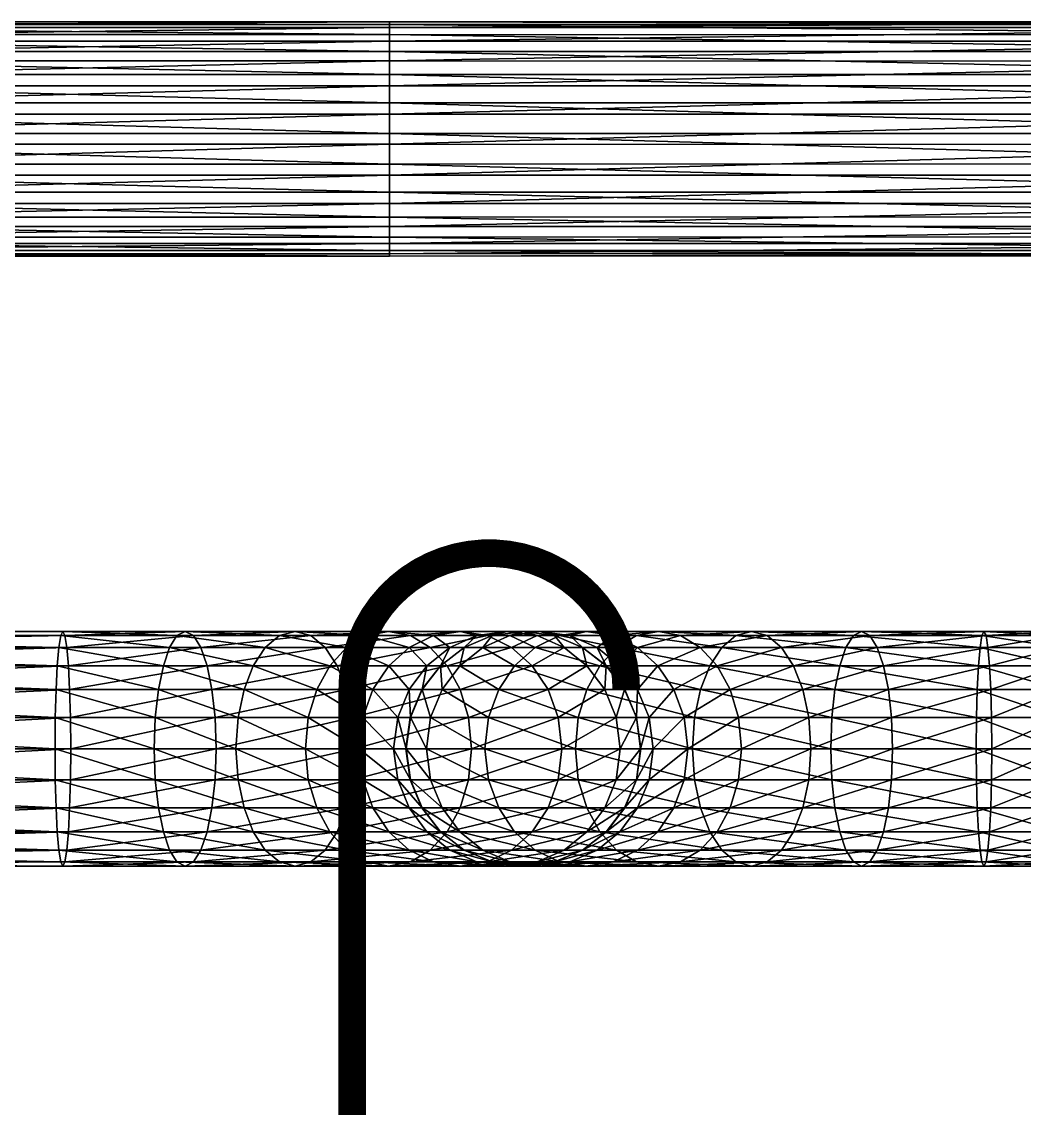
# Model space of a CAD drawing. Extents: x -41.6 to 42.5, y -37.8 to 42.9.
# Drawn here: x 19.23 to 30.12, y 31.1 to 42.91 of the extents above; entities that cross this region are included whole.
import ezdxf

# ---------------------------------------------------------------- set-up
doc = ezdxf.new("R2010")
doc.units = 0
doc.layers.add('VASSCRM', color=2, linetype='CONTINUOUS')
doc.layers.add('VASSREV', color=1, linetype='CONTINUOUS')

msp = doc.modelspace()

# ---------------------------------------------------------------- linework, layer by layer
at = {"layer": 'VASSREV', "color": 0, "extrusion": (0, 0, -1), "const_width": 0.3}
msp.add_lwpolyline([(-25.796, 35.646, -1.00363), (-22.82, 35.635), (-22.82, -35.1, -0.996383), (-25.796, -35.11, 0.737191)], format="xyb", dxfattribs=at)

# ---------------------------------------------------------------- meshes
at = {"layer": 'VASSCRM', "color": 0}
mesh = msp.add_polyface(dxfattribs=at)
corners = [(11.725, 41.238), (11.725, 40.93), (23.225, 41.238), (11.725, 40.68), (23.225, 40.93), (11.725, 40.496), (23.225, 40.68), (11.725, 40.386), (23.225, 40.496), (11.725, 40.358), (23.225, 40.386), (11.725, 40.42), (23.225, 40.358), (11.725, 40.567), (23.225, 40.42), (11.725, 40.784), (23.225, 40.567), (0.225, 40.93), (0.225, 41.238), (0.225, 40.68), (0.225, 40.496), (0.225, 40.386), (0.225, 40.358), (0.225, 40.42), (0.225, 40.567), (0.225, 40.784), (0.225, 41.053), (11.725, 41.053), (0.225, 41.36), (11.725, 41.36), (0.225, 41.69), (11.725, 41.69), (0.225, 42.026), (11.725, 42.026), (0.225, 42.334), (11.725, 42.334), (0.225, 42.584), (11.725, 42.584), (0.225, 42.767), (11.725, 42.767), (0.225, 42.877), (11.725, 42.877), (0.225, 42.906), (11.725, 42.906), (0.225, 42.844), (11.725, 42.844), (0.225, 42.696), (11.725, 42.696), (0.225, 42.48), (11.725, 42.48), (0.225, 42.21), (11.725, 42.21), (0.225, 41.903), (11.725, 41.903), (0.225, 41.574), (11.725, 41.574)]
mesh.append_faces([[corners[k] for k in face] for face in [(0, 1, 2), (1, 3, 4), (3, 5, 6), (5, 7, 8), (7, 9, 10), (9, 11, 12), (11, 13, 14), (13, 15, 16), (17, 1, 0), (18, 17, 0), (19, 3, 1), (17, 19, 1), (20, 5, 3), (19, 20, 3), (21, 7, 5), (20, 21, 5), (22, 9, 7), (21, 22, 7), (23, 11, 9), (22, 23, 9), (24, 13, 11), (23, 24, 11), (25, 15, 13), (24, 25, 13), (26, 27, 15), (25, 26, 15), (28, 29, 27), (26, 28, 27), (30, 31, 29), (28, 30, 29), (32, 33, 31), (30, 32, 31), (34, 35, 33), (32, 34, 33), (36, 37, 35), (34, 36, 35), (38, 39, 37), (36, 38, 37), (40, 41, 39), (38, 40, 39), (42, 43, 41), (40, 42, 41), (44, 45, 43), (42, 44, 43), (46, 47, 45), (44, 46, 45), (48, 49, 47), (46, 48, 47), (50, 51, 49), (48, 50, 49), (52, 53, 51), (50, 52, 51), (54, 55, 53), (52, 54, 53), (18, 0, 55), (54, 18, 55)]], dxfattribs={"color": 0})
mesh = msp.add_polyface(dxfattribs=at)
corners = [(23.225, 41.238), (23.225, 40.93), (34.725, 41.238), (23.225, 40.68), (34.702, 40.931), (23.225, 40.496), (34.682, 40.682), (23.225, 40.386), (34.665, 40.498), (23.225, 40.358), (34.651, 40.389), (23.225, 40.42), (34.643, 40.361), (23.225, 40.567), (34.64, 40.422), (23.225, 40.784), (34.643, 40.57), (23.225, 41.053), (34.651, 40.786), (23.225, 41.36), (34.665, 41.055), (23.225, 41.69), (34.682, 41.362), (23.225, 42.026), (34.702, 41.69), (23.225, 42.334), (34.725, 42.026), (23.225, 42.584), (34.748, 42.333), (23.225, 42.767), (34.768, 42.582), (23.225, 41.903), (23.225, 41.574), (34.768, 41.902), (34.748, 41.573), (11.725, 40.93), (11.725, 40.68), (11.725, 40.496), (11.725, 40.386), (11.725, 40.358), (11.725, 40.42), (11.725, 40.567), (11.725, 40.784), (11.725, 41.053), (11.725, 41.36), (11.725, 41.69), (11.725, 42.026), (11.725, 42.334), (11.725, 42.584), (11.725, 42.767), (11.725, 42.877), (23.225, 42.877), (11.725, 42.906), (23.225, 42.906), (11.725, 42.844), (23.225, 42.844), (11.725, 42.696), (23.225, 42.696), (11.725, 42.48), (23.225, 42.48), (11.725, 42.21), (23.225, 42.21), (11.725, 41.903), (11.725, 41.574), (11.725, 41.238)]
mesh.append_faces([[corners[k] for k in face] for face in [(0, 1, 2), (1, 3, 4), (3, 5, 6), (5, 7, 8), (7, 9, 10), (9, 11, 12), (11, 13, 14), (13, 15, 16), (15, 17, 18), (17, 19, 20), (19, 21, 22), (21, 23, 24), (23, 25, 26), (25, 27, 28), (27, 29, 30), (31, 32, 33), (32, 0, 34), (35, 1, 0), (36, 3, 1), (37, 5, 3), (38, 7, 5), (39, 9, 7), (40, 11, 9), (41, 13, 11), (42, 15, 13), (43, 17, 15), (42, 43, 15), (44, 19, 17), (43, 44, 17), (45, 21, 19), (44, 45, 19), (46, 23, 21), (45, 46, 21), (47, 25, 23), (46, 47, 23), (48, 27, 25), (47, 48, 25), (49, 29, 27), (48, 49, 27), (50, 51, 29), (49, 50, 29), (52, 53, 51), (50, 52, 51), (54, 55, 53), (52, 54, 53), (56, 57, 55), (54, 56, 55), (58, 59, 57), (56, 58, 57), (60, 61, 59), (58, 60, 59), (62, 31, 61), (60, 62, 61), (63, 32, 31), (62, 63, 31), (64, 0, 32), (63, 64, 32)]], dxfattribs={"color": 0})
mesh = msp.add_polyface(dxfattribs=at)
corners = [(34.725, 41.238), (34.702, 40.931), (36.053, 41.068), (34.682, 40.682), (35.964, 40.771), (34.665, 40.498), (35.884, 40.532), (34.651, 40.389), (35.816, 40.357), (34.643, 40.361), (35.763, 40.253), (34.64, 40.422), (35.717, 40.292), (35.729, 40.23), (34.643, 40.57), (35.729, 40.439), (34.651, 40.786), (34.665, 41.055), (35.763, 40.651), (34.682, 41.362), (35.816, 40.914), (34.702, 41.69), (35.884, 41.212), (34.725, 42.026), (35.964, 41.531), (34.748, 42.333), (36.053, 41.856), (34.768, 42.582), (36.143, 42.152), (34.785, 42.765), (36.223, 42.392), (34.799, 42.875), (36.291, 42.567), (34.807, 42.903), (36.343, 42.67), (34.81, 42.842), (36.377, 42.694), (34.807, 42.694), (36.389, 42.631), (34.799, 42.478), (36.377, 42.485), (34.785, 42.209), (36.343, 42.273), (34.768, 41.902), (36.291, 42.01), (34.748, 41.573), (36.223, 41.712), (36.143, 41.393), (23.225, 40.93), (23.225, 40.68), (23.225, 40.496), (23.225, 40.386), (23.225, 40.358), (23.225, 40.42), (23.225, 40.567), (23.225, 40.784), (23.225, 41.053), (23.225, 41.36), (23.225, 41.69), (23.225, 42.026), (23.225, 42.334), (23.225, 42.584), (23.225, 42.767), (23.225, 42.877), (23.225, 42.906), (23.225, 42.844), (23.225, 42.696), (23.225, 42.48), (23.225, 42.21), (23.225, 41.903), (23.225, 41.574), (23.225, 41.238)]
mesh.append_faces([[corners[k] for k in face] for face in [(0, 1, 2), (1, 3, 4), (3, 5, 6), (5, 7, 8), (7, 9, 10), (11, 12, 13), (9, 11, 13), (14, 15, 12), (11, 14, 12), (14, 16, 15), (16, 17, 18), (17, 19, 20), (19, 21, 22), (21, 23, 24), (23, 25, 26), (25, 27, 28), (27, 29, 30), (29, 31, 32), (31, 33, 34), (33, 35, 36), (35, 37, 38), (37, 39, 40), (39, 41, 42), (41, 43, 44), (43, 45, 46), (45, 0, 47), (48, 1, 0), (49, 3, 1), (50, 5, 3), (51, 7, 5), (52, 9, 7), (53, 11, 9), (54, 14, 11), (55, 16, 14), (56, 17, 16), (57, 19, 17), (58, 21, 19), (59, 23, 21), (60, 25, 23), (61, 27, 25), (62, 29, 27), (63, 31, 29), (62, 63, 29), (64, 33, 31), (63, 64, 31), (65, 35, 33), (64, 65, 33), (66, 37, 35), (65, 66, 35), (67, 39, 37), (66, 67, 37), (68, 41, 39), (67, 68, 39), (69, 43, 41), (68, 69, 41), (70, 45, 43), (71, 0, 45)]], dxfattribs={"color": 0})
mesh = msp.add_polyface(dxfattribs=at)
corners = [(19.679, 33.734), (13.179, 33.78), (13.179, 33.734), (19.656, 33.78), (13.179, 33.908), (19.636, 33.908), (13.179, 34.108), (19.619, 34.108), (13.179, 34.366), (19.605, 34.366), (13.179, 34.67), (19.597, 34.67), (13.179, 35.009), (19.594, 35.009), (13.179, 35.348), (19.597, 35.348), (13.179, 35.652), (19.605, 35.652), (13.179, 35.91), (19.619, 35.91), (13.179, 36.11), (19.636, 36.11), (13.179, 36.238), (19.656, 36.238), (13.179, 36.284), (19.679, 36.284), (13.179, 36.238), (19.702, 36.238), (13.179, 36.11), (19.722, 36.11), (13.179, 35.91), (19.739, 35.91), (13.179, 35.652), (19.752, 35.652), (13.179, 35.348), (19.761, 35.348), (13.179, 35.009), (19.752, 34.366), (13.179, 34.108), (13.179, 34.366), (19.739, 34.108), (13.179, 33.908), (19.722, 33.908), (13.179, 33.78), (19.702, 33.78), (6.679, 33.78), (6.679, 33.908), (6.679, 34.108), (6.679, 34.366), (6.679, 34.67), (6.679, 35.009), (6.679, 35.348), (6.679, 35.652), (6.679, 35.91), (6.679, 36.11), (6.679, 36.238), (6.679, 36.284), (6.679, 36.238), (6.679, 36.11), (6.679, 35.91), (6.679, 35.652), (6.679, 35.348), (6.679, 35.009), (13.179, 34.67), (6.679, 34.67), (6.679, 34.366), (6.679, 34.108), (6.679, 33.908), (6.679, 33.78), (6.679, 33.734)]
mesh.append_faces([[corners[k] for k in face] for face in [(0, 1, 2), (3, 4, 1), (5, 6, 4), (7, 8, 6), (9, 10, 8), (11, 12, 10), (13, 14, 12), (15, 16, 14), (17, 18, 16), (19, 20, 18), (21, 22, 20), (23, 24, 22), (25, 26, 24), (27, 28, 26), (29, 30, 28), (31, 32, 30), (33, 34, 32), (35, 36, 34), (37, 38, 39), (40, 41, 38), (42, 43, 41), (44, 2, 43), (2, 1, 45), (1, 4, 46), (4, 6, 47), (6, 8, 48), (8, 10, 49), (10, 12, 50), (12, 14, 51), (14, 16, 52), (16, 18, 53), (18, 20, 54), (20, 22, 55), (22, 24, 56), (22, 56, 55), (24, 26, 57), (24, 57, 56), (26, 28, 58), (26, 58, 57), (28, 30, 59), (28, 59, 58), (30, 32, 60), (30, 60, 59), (32, 34, 61), (32, 61, 60), (34, 36, 62), (34, 62, 61), (36, 63, 64), (36, 64, 62), (63, 39, 65), (63, 65, 64), (39, 38, 66), (39, 66, 65), (38, 41, 67), (38, 67, 66), (41, 43, 68), (41, 68, 67), (43, 2, 69), (43, 69, 68)]], dxfattribs={"color": 0})
mesh = msp.add_polyface(dxfattribs=at)
corners = [(21.007, 33.734), (19.656, 33.78), (19.679, 33.734), (20.918, 33.78), (20.838, 33.908), (19.636, 33.908), (20.77, 34.108), (19.619, 34.108), (20.717, 34.366), (19.605, 34.366), (20.683, 34.67), (19.597, 34.67), (20.671, 35.009), (19.594, 35.009), (20.683, 35.348), (19.597, 35.348), (20.717, 35.652), (19.605, 35.652), (20.77, 35.91), (19.619, 35.91), (20.838, 36.11), (19.636, 36.11), (19.656, 36.238), (20.918, 36.238), (19.679, 36.284), (21.007, 36.284), (19.702, 36.238), (21.096, 36.238), (19.722, 36.11), (21.177, 36.11), (19.739, 35.91), (21.245, 35.91), (19.752, 35.652), (21.297, 35.652), (19.761, 35.348), (21.331, 35.348), (19.764, 35.009), (21.343, 35.009), (19.761, 34.67), (21.331, 34.67), (19.752, 34.366), (21.297, 34.366), (19.739, 34.108), (21.245, 34.108), (19.722, 33.908), (21.177, 33.908), (19.702, 33.78), (21.097, 33.78), (13.179, 33.78), (13.179, 33.908), (13.179, 34.108), (13.179, 34.366), (13.179, 34.67), (13.179, 35.009), (13.179, 35.348), (13.179, 35.652), (13.179, 35.91), (13.179, 36.11), (13.179, 36.238), (13.179, 36.284), (13.179, 36.238), (13.179, 36.11), (13.179, 35.91), (13.179, 35.652), (13.179, 35.348), (13.179, 35.009), (13.179, 34.67), (13.179, 34.366), (13.179, 34.108), (13.179, 33.908), (13.179, 33.78), (13.179, 33.734)]
mesh.append_faces([[corners[k] for k in face] for face in [(0, 1, 2), (3, 4, 5), (3, 5, 1), (4, 6, 7), (4, 7, 5), (6, 8, 9), (6, 9, 7), (8, 10, 11), (8, 11, 9), (10, 12, 13), (10, 13, 11), (12, 14, 15), (12, 15, 13), (14, 16, 17), (14, 17, 15), (16, 18, 19), (16, 19, 17), (18, 20, 21), (18, 21, 19), (20, 22, 21), (23, 24, 22), (25, 26, 24), (27, 28, 26), (29, 30, 28), (31, 32, 30), (33, 34, 32), (35, 36, 34), (37, 38, 36), (39, 40, 38), (41, 42, 40), (43, 44, 42), (45, 46, 44), (47, 2, 46), (2, 1, 48), (1, 5, 49), (5, 7, 50), (7, 9, 51), (9, 11, 52), (11, 13, 53), (13, 15, 54), (15, 17, 55), (17, 19, 56), (19, 21, 57), (21, 22, 58), (22, 24, 59), (24, 26, 60), (26, 28, 61), (28, 30, 62), (30, 32, 63), (32, 34, 64), (34, 36, 65), (36, 38, 66), (36, 66, 65), (38, 40, 67), (38, 67, 66), (40, 42, 68), (42, 44, 69), (44, 46, 70), (46, 2, 71)]], dxfattribs={"color": 0})
mesh = msp.add_polyface(dxfattribs=at)
corners = [(22.576, 34.108), (21.646, 34.366), (21.747, 34.108), (22.435, 34.366), (21.581, 34.67), (22.344, 34.67), (21.558, 35.009), (22.312, 35.009), (21.581, 35.348), (22.344, 35.348), (21.646, 35.652), (22.435, 35.652), (21.747, 35.91), (22.201, 33.734), (22.031, 33.78), (20.918, 33.78), (21.007, 33.734), (21.877, 33.909), (20.838, 33.908), (20.77, 34.108), (20.717, 34.366), (20.683, 34.67), (20.671, 35.009), (20.683, 35.348), (20.717, 35.652), (20.77, 35.91), (21.877, 36.11), (20.838, 36.11), (22.031, 36.238), (20.918, 36.238), (22.201, 36.284), (21.007, 36.284), (22.372, 36.238), (21.096, 36.238), (21.177, 36.11), (22.526, 36.11), (21.245, 35.91), (22.656, 35.91), (21.297, 35.652), (22.757, 35.652), (21.331, 35.348), (22.822, 35.348), (21.343, 35.009), (22.845, 35.009), (21.331, 34.67), (22.822, 34.67), (21.297, 34.366), (22.757, 34.366), (21.245, 34.108), (22.656, 34.108), (21.177, 33.908), (22.526, 33.908), (21.097, 33.78), (22.372, 33.78), (19.656, 33.78), (19.656, 36.238), (19.679, 36.284), (19.702, 36.238), (19.722, 36.11), (19.739, 35.91), (19.752, 35.652), (19.761, 35.348), (19.764, 35.009), (19.761, 34.67), (19.752, 34.366), (19.739, 34.108), (19.722, 33.908), (19.702, 33.78), (19.679, 33.734)]
mesh.append_faces([[corners[k] for k in face] for face in [(0, 1, 2), (3, 4, 1), (5, 6, 4), (7, 8, 6), (9, 10, 8), (11, 12, 10), (13, 14, 15), (13, 15, 16), (14, 17, 18), (14, 18, 15), (17, 2, 19), (17, 19, 18), (2, 1, 20), (2, 20, 19), (1, 4, 21), (1, 21, 20), (4, 6, 22), (4, 22, 21), (6, 8, 23), (6, 23, 22), (8, 10, 24), (8, 24, 23), (10, 12, 25), (10, 25, 24), (12, 26, 27), (12, 27, 25), (26, 28, 29), (26, 29, 27), (28, 30, 31), (28, 31, 29), (30, 32, 33), (30, 33, 31), (32, 34, 33), (35, 36, 34), (37, 38, 36), (39, 40, 38), (41, 42, 40), (43, 44, 42), (45, 46, 44), (47, 48, 46), (49, 50, 48), (51, 52, 50), (53, 13, 16), (53, 16, 52), (16, 15, 54), (27, 29, 55), (29, 31, 56), (31, 33, 57), (33, 34, 58), (34, 36, 59), (36, 38, 60), (38, 40, 61), (40, 42, 62), (42, 44, 63), (44, 46, 64), (46, 48, 65), (48, 50, 66), (50, 52, 67), (52, 16, 68)]], dxfattribs={"color": 0})
mesh = msp.add_polyface(dxfattribs=at)
corners = [(23.407, 35.009), (23.452, 35.348), (23.45, 35.348), (23.404, 35.009), (23.45, 35.348), (23.404, 35.009), (23.578, 35.652), (23.45, 35.348), (23.404, 35.009), (23.578, 35.652), (23.45, 35.348), (23.404, 35.009), (23.45, 35.348), (23.404, 35.009), (23.452, 35.348), (23.407, 35.009), (23.314, 35.348), (23.27, 35.009), (23.581, 35.652), (23.439, 35.652), (22.934, 35.348), (22.895, 35.009), (23.046, 35.652), (23.631, 35.91), (23.218, 35.91), (23.44, 36.11), (22.344, 35.348), (22.312, 35.009), (22.435, 35.652), (22.576, 35.91), (22.759, 36.11), (23.703, 36.238), (22.974, 36.238), (23.214, 36.284), (21.581, 35.348), (21.646, 35.652), (21.747, 35.91), (21.877, 36.11), (22.031, 36.238), (22.201, 36.284), (23.453, 36.238), (22.372, 36.238), (23.668, 36.11), (22.526, 36.11), (23.851, 35.91), (22.656, 35.91), (22.757, 35.652), (23.992, 35.652), (22.822, 35.348), (24.083, 35.348), (22.845, 35.009), (21.177, 36.11), (21.245, 35.91), (21.297, 35.652), (21.331, 35.348), (21.343, 35.009)]
mesh.append_faces([[corners[k] for k in face] for face in [(0, 1, 2), (0, 2, 3), (3, 2, 4), (3, 4, 5), (2, 6, 4), (5, 4, 7), (5, 7, 8), (4, 9, 7), (8, 7, 10), (8, 10, 11), (11, 10, 12), (11, 12, 13), (13, 12, 14), (13, 14, 15), (15, 14, 16), (15, 16, 17), (14, 18, 19), (14, 19, 16), (17, 16, 20), (17, 20, 21), (16, 19, 22), (16, 22, 20), (19, 23, 24), (19, 24, 22), (23, 25, 24), (21, 20, 26), (21, 26, 27), (20, 22, 28), (20, 28, 26), (22, 24, 29), (22, 29, 28), (24, 25, 30), (24, 30, 29), (25, 31, 32), (25, 32, 30), (31, 33, 32), (27, 26, 34), (26, 28, 35), (28, 29, 36), (29, 30, 37), (29, 37, 36), (30, 32, 38), (30, 38, 37), (32, 33, 39), (32, 39, 38), (33, 40, 41), (33, 41, 39), (40, 42, 43), (40, 43, 41), (42, 44, 45), (42, 45, 43), (44, 46, 45), (47, 48, 46), (49, 50, 48), (41, 43, 51), (43, 45, 52), (45, 46, 53), (46, 48, 54), (48, 50, 55)]], dxfattribs={"color": 0})
mesh = msp.add_polyface(dxfattribs=at)
corners = [(24.262, 35.009), (23.672, 35.348), (23.628, 35.009), (24.301, 35.348), (23.796, 35.652), (23.452, 35.348), (23.407, 35.009), (23.581, 35.652), (23.988, 35.91), (23.78, 35.91), (24.037, 36.11), (23.578, 35.652), (23.45, 35.348), (23.778, 35.91), (24.036, 36.11), (23.578, 35.652), (23.778, 35.91), (24.036, 36.11), (23.45, 35.348), (23.578, 35.652), (23.778, 35.91), (24.036, 36.11), (23.45, 35.348), (23.578, 35.652), (23.45, 35.348), (23.778, 35.91), (24.036, 36.11), (23.578, 35.652), (23.45, 35.348), (23.778, 35.91), (24.036, 36.11), (23.581, 35.652), (23.452, 35.348), (23.78, 35.91), (24.037, 36.11), (23.631, 35.91), (23.439, 35.652), (23.88, 36.11), (24.173, 36.238), (23.44, 36.11), (23.703, 36.238), (23.996, 36.284), (23.214, 36.284), (24.288, 36.238), (23.453, 36.238), (23.668, 36.11), (24.551, 36.11), (23.851, 35.91), (23.992, 35.652), (22.757, 35.652), (24.083, 35.348), (22.822, 35.348), (24.115, 35.009), (22.845, 35.009)]
mesh.append_faces([[corners[k] for k in face] for face in [(0, 1, 2), (3, 4, 1), (2, 1, 5), (2, 5, 6), (1, 4, 7), (1, 7, 5), (4, 8, 9), (4, 9, 7), (8, 10, 9), (5, 7, 11), (5, 11, 12), (7, 9, 13), (7, 13, 11), (9, 10, 14), (9, 14, 13), (12, 11, 15), (11, 13, 16), (11, 16, 15), (13, 14, 17), (13, 17, 16), (18, 15, 19), (15, 16, 20), (15, 20, 19), (16, 17, 21), (16, 21, 20), (22, 19, 23), (22, 23, 24), (19, 20, 25), (19, 25, 23), (20, 21, 26), (20, 26, 25), (24, 23, 27), (24, 27, 28), (23, 25, 29), (23, 29, 27), (25, 26, 30), (25, 30, 29), (28, 27, 31), (28, 31, 32), (27, 29, 33), (27, 33, 31), (29, 30, 34), (29, 34, 33), (31, 33, 35), (31, 35, 36), (33, 34, 37), (33, 37, 35), (34, 38, 37), (35, 37, 39), (37, 38, 40), (37, 40, 39), (38, 41, 40), (40, 41, 42), (41, 43, 44), (41, 44, 42), (43, 45, 44), (46, 47, 45), (47, 48, 49), (48, 50, 51), (50, 52, 53)]], dxfattribs={"color": 0})
mesh = msp.add_polyface(dxfattribs=at)
corners = [(25.243, 35.009), (24.301, 35.348), (24.262, 35.009), (25.275, 35.348), (24.412, 35.652), (25.366, 35.652), (24.584, 35.91), (23.672, 35.348), (23.796, 35.652), (23.988, 35.91), (24.807, 36.11), (24.237, 36.11), (24.531, 36.238), (24.037, 36.11), (24.341, 36.238), (24.858, 36.284), (24.679, 36.284), (24.34, 36.238), (24.036, 36.11), (24.679, 36.284), (25.018, 36.238), (24.34, 36.238), (24.036, 36.11), (24.679, 36.284), (25.018, 36.238), (24.34, 36.238), (24.036, 36.11), (24.679, 36.284), (25.018, 36.238), (24.34, 36.238), (24.036, 36.11), (24.679, 36.284), (24.34, 36.238), (24.036, 36.11), (24.679, 36.284), (24.341, 36.238), (24.037, 36.11), (24.679, 36.284), (25.017, 36.238), (24.173, 36.238), (24.5, 36.284), (24.827, 36.238), (23.996, 36.284), (24.288, 36.238), (24.551, 36.11), (23.668, 36.11), (24.774, 35.91), (23.851, 35.91), (24.946, 35.652), (23.992, 35.652), (25.057, 35.348), (24.083, 35.348), (25.096, 35.009), (24.115, 35.009)]
mesh.append_faces([[corners[k] for k in face] for face in [(0, 1, 2), (3, 4, 1), (5, 6, 4), (2, 1, 7), (1, 4, 8), (4, 6, 9), (4, 9, 8), (6, 10, 11), (6, 11, 9), (10, 12, 11), (9, 11, 13), (11, 12, 14), (11, 14, 13), (12, 15, 16), (12, 16, 14), (13, 14, 17), (13, 17, 18), (14, 16, 19), (14, 19, 17), (16, 20, 19), (18, 17, 21), (18, 21, 22), (17, 19, 23), (17, 23, 21), (19, 24, 23), (22, 21, 25), (22, 25, 26), (21, 23, 27), (21, 27, 25), (23, 28, 27), (26, 25, 29), (26, 29, 30), (25, 27, 31), (25, 31, 29), (30, 29, 32), (30, 32, 33), (29, 31, 34), (29, 34, 32), (33, 32, 35), (33, 35, 36), (32, 34, 37), (32, 37, 35), (34, 38, 37), (36, 35, 39), (35, 37, 40), (35, 40, 39), (37, 41, 40), (39, 40, 42), (40, 41, 43), (40, 43, 42), (41, 44, 43), (43, 44, 45), (44, 46, 47), (46, 48, 49), (46, 49, 47), (48, 50, 51), (48, 51, 49), (50, 52, 53), (50, 53, 51)]], dxfattribs={"color": 0})
mesh = msp.add_polyface(dxfattribs=at)
corners = [(25.275, 34.67), (25.243, 35.009), (24.262, 35.009), (25.275, 35.348), (24.301, 35.348), (25.366, 35.652), (24.412, 35.652), (25.507, 35.91), (24.584, 35.91), (25.69, 36.11), (24.807, 36.11), (25.07, 36.238), (25.905, 36.238), (25.362, 36.284), (24.531, 36.238), (24.858, 36.284), (25.655, 36.238), (25.184, 36.238), (25.478, 36.11), (25.017, 36.238), (24.679, 36.284), (25.321, 36.11), (25.578, 35.91), (25.018, 36.238), (25.322, 36.11), (25.58, 35.91), (24.679, 36.284), (25.018, 36.238), (25.322, 36.11), (25.58, 35.91), (24.679, 36.284), (25.018, 36.238), (25.322, 36.11), (25.58, 35.91), (24.679, 36.284), (25.018, 36.238), (24.679, 36.284), (25.322, 36.11), (25.58, 35.91), (25.018, 36.238), (24.679, 36.284), (25.322, 36.11), (25.58, 35.91), (25.017, 36.238), (25.321, 36.11), (25.578, 35.91), (24.679, 36.284), (24.827, 36.238), (25.121, 36.11), (25.369, 35.91), (24.551, 36.11), (24.774, 35.91), (25.562, 35.652), (24.946, 35.652), (25.686, 35.348), (25.057, 35.348), (25.096, 35.009)]
mesh.append_faces([[corners[k] for k in face] for face in [(0, 1, 2), (1, 3, 4), (3, 5, 6), (5, 7, 8), (7, 9, 10), (7, 10, 8), (9, 11, 10), (12, 13, 11), (10, 11, 14), (11, 13, 15), (11, 15, 14), (13, 16, 17), (13, 17, 15), (16, 18, 17), (15, 17, 19), (15, 19, 20), (17, 18, 21), (17, 21, 19), (18, 22, 21), (20, 19, 23), (19, 21, 24), (19, 24, 23), (21, 22, 25), (21, 25, 24), (26, 23, 27), (23, 24, 28), (23, 28, 27), (24, 29, 28), (30, 27, 31), (27, 28, 32), (27, 32, 31), (28, 33, 32), (34, 31, 35), (34, 35, 36), (31, 32, 37), (31, 37, 35), (32, 38, 37), (36, 35, 39), (36, 39, 40), (35, 37, 41), (35, 41, 39), (37, 42, 41), (40, 39, 43), (39, 41, 44), (39, 44, 43), (41, 42, 45), (41, 45, 44), (46, 43, 47), (43, 44, 48), (43, 48, 47), (44, 45, 49), (44, 49, 48), (47, 48, 50), (48, 49, 51), (48, 51, 50), (49, 52, 53), (49, 53, 51), (52, 54, 55), (52, 55, 53), (54, 56, 55)]], dxfattribs={"color": 0})
mesh = msp.add_polyface(dxfattribs=at)
corners = [(26.513, 35.009), (25.275, 35.348), (25.243, 35.009), (26.536, 35.348), (25.366, 35.652), (26.601, 35.652), (25.507, 35.91), (25.69, 36.11), (25.905, 36.238), (25.07, 36.238), (26.144, 36.284), (25.362, 36.284), (25.655, 36.238), (25.917, 36.11), (25.478, 36.11), (26.14, 35.91), (25.727, 35.91), (25.919, 35.652), (25.578, 35.91), (25.777, 35.652), (25.905, 35.348), (25.779, 35.652), (25.58, 35.91), (25.908, 35.348), (25.951, 35.009), (25.954, 35.009), (25.322, 36.11), (25.58, 35.91), (25.779, 35.652), (25.908, 35.348), (25.954, 35.009), (25.322, 36.11), (25.58, 35.91), (25.779, 35.652), (25.908, 35.348), (25.954, 35.009), (25.322, 36.11), (25.58, 35.91), (25.779, 35.652), (25.908, 35.348), (25.954, 35.009), (25.322, 36.11), (25.58, 35.91), (25.779, 35.652), (25.908, 35.348), (25.954, 35.009), (25.777, 35.652), (25.578, 35.91), (25.905, 35.348), (25.951, 35.009), (25.905, 34.67), (25.562, 35.652), (25.369, 35.91), (25.686, 35.348), (25.73, 35.009), (25.686, 34.67), (25.096, 35.009)]
mesh.append_faces([[corners[k] for k in face] for face in [(0, 1, 2), (3, 4, 1), (5, 6, 4), (7, 8, 9), (8, 10, 11), (10, 12, 11), (12, 13, 14), (13, 15, 16), (13, 16, 14), (15, 17, 16), (14, 16, 18), (16, 17, 19), (16, 19, 18), (17, 20, 19), (18, 19, 21), (18, 21, 22), (19, 20, 23), (19, 23, 21), (20, 24, 25), (20, 25, 23), (26, 22, 27), (22, 21, 28), (22, 28, 27), (21, 23, 29), (21, 29, 28), (23, 30, 29), (31, 27, 32), (27, 28, 33), (27, 33, 32), (28, 29, 34), (28, 34, 33), (29, 35, 34), (36, 32, 37), (32, 33, 38), (32, 38, 37), (33, 34, 39), (33, 39, 38), (34, 40, 39), (41, 37, 42), (37, 38, 43), (37, 43, 42), (38, 39, 44), (38, 44, 43), (39, 45, 44), (42, 43, 46), (42, 46, 47), (43, 44, 48), (43, 48, 46), (44, 45, 49), (44, 49, 48), (45, 50, 49), (47, 46, 51), (47, 51, 52), (46, 48, 53), (46, 53, 51), (48, 49, 54), (48, 54, 53), (49, 55, 54), (53, 54, 56)]], dxfattribs={"color": 0})
mesh = msp.add_polyface(dxfattribs=at)
corners = [(28.015, 35.009), (28.027, 35.348), (26.536, 35.348), (28.061, 35.652), (26.601, 35.652), (28.113, 35.91), (26.702, 35.91), (28.181, 36.11), (26.832, 36.11), (28.261, 36.238), (26.986, 36.238), (28.351, 36.284), (27.156, 36.284), (28.44, 36.238), (27.327, 36.238), (27.481, 36.11), (28.52, 36.11), (27.611, 35.91), (28.588, 35.91), (27.712, 35.652), (28.641, 35.652), (27.777, 35.348), (26.513, 35.009), (25.275, 35.348), (25.366, 35.652), (25.507, 35.91), (25.69, 36.11), (25.905, 36.238), (26.144, 36.284), (26.384, 36.238), (26.599, 36.11), (26.782, 35.91), (26.923, 35.652), (27.014, 35.348), (27.046, 35.009), (25.655, 36.238), (25.917, 36.11), (26.14, 35.91), (26.312, 35.652), (26.423, 35.348), (26.463, 35.009), (25.919, 35.652), (26.043, 35.348), (26.087, 35.009), (25.905, 35.348), (25.951, 35.009), (25.908, 35.348), (25.954, 35.009), (25.954, 35.009), (25.908, 35.348), (25.954, 35.009), (25.908, 35.348), (25.954, 35.009), (25.908, 35.348), (25.954, 35.009)]
mesh.append_faces([[corners[k] for k in face] for face in [(0, 1, 2), (1, 3, 4), (1, 4, 2), (3, 5, 6), (3, 6, 4), (5, 7, 8), (5, 8, 6), (7, 9, 10), (7, 10, 8), (9, 11, 12), (9, 12, 10), (11, 13, 14), (11, 14, 12), (13, 15, 14), (16, 17, 15), (18, 19, 17), (20, 21, 19), (22, 2, 23), (2, 4, 24), (4, 6, 25), (6, 8, 26), (6, 26, 25), (8, 10, 27), (8, 27, 26), (10, 12, 28), (10, 28, 27), (12, 14, 29), (12, 29, 28), (14, 15, 30), (14, 30, 29), (15, 17, 31), (15, 31, 30), (17, 19, 32), (17, 32, 31), (19, 21, 33), (19, 33, 32), (21, 34, 33), (28, 29, 35), (29, 30, 36), (29, 36, 35), (30, 31, 37), (30, 37, 36), (31, 32, 38), (31, 38, 37), (32, 33, 39), (32, 39, 38), (33, 34, 40), (33, 40, 39), (37, 38, 41), (38, 39, 42), (38, 42, 41), (39, 40, 43), (39, 43, 42), (41, 42, 44), (42, 43, 45), (42, 45, 44), (46, 47, 48), (49, 48, 50), (51, 50, 52), (53, 52, 54)]], dxfattribs={"color": 0})
mesh = msp.add_polyface(dxfattribs=at)
corners = [(29.679, 33.734), (29.656, 33.78), (28.261, 33.78), (28.351, 33.734), (29.636, 33.908), (28.181, 33.908), (29.619, 34.108), (28.113, 34.108), (29.605, 34.366), (28.06, 34.366), (29.597, 34.67), (28.027, 34.67), (29.594, 35.009), (28.015, 35.009), (29.597, 35.348), (28.027, 35.348), (29.605, 35.652), (28.061, 35.652), (29.619, 35.91), (28.113, 35.91), (29.636, 36.11), (28.181, 36.11), (29.656, 36.238), (28.261, 36.238), (29.679, 36.284), (28.351, 36.284), (29.702, 36.238), (28.44, 36.238), (29.722, 36.11), (28.52, 36.11), (29.739, 35.91), (28.588, 35.91), (29.753, 35.652), (28.641, 35.652), (29.761, 35.348), (28.675, 35.348), (28.687, 35.009), (29.764, 35.009), (28.675, 34.67), (29.761, 34.67), (29.753, 34.366), (28.641, 34.366), (29.739, 34.108), (28.588, 34.108), (29.722, 33.908), (28.52, 33.908), (29.702, 33.78), (28.44, 33.78), (27.481, 36.11), (27.611, 35.91), (27.712, 35.652), (27.777, 35.348), (27.8, 35.009), (27.777, 34.67), (27.712, 34.366), (27.611, 34.108), (27.481, 33.908), (27.327, 33.78)]
mesh.append_faces([[corners[k] for k in face] for face in [(0, 1, 2), (0, 2, 3), (1, 4, 5), (1, 5, 2), (4, 6, 7), (4, 7, 5), (6, 8, 9), (6, 9, 7), (8, 10, 11), (8, 11, 9), (10, 12, 13), (10, 13, 11), (12, 14, 15), (12, 15, 13), (14, 16, 17), (14, 17, 15), (16, 18, 19), (16, 19, 17), (18, 20, 21), (18, 21, 19), (20, 22, 23), (20, 23, 21), (22, 24, 25), (22, 25, 23), (24, 26, 27), (24, 27, 25), (26, 28, 29), (26, 29, 27), (28, 30, 31), (28, 31, 29), (30, 32, 33), (30, 33, 31), (32, 34, 35), (32, 35, 33), (34, 36, 35), (37, 38, 36), (39, 40, 41), (39, 41, 38), (40, 42, 43), (40, 43, 41), (42, 44, 45), (42, 45, 43), (44, 46, 47), (44, 47, 45), (46, 0, 3), (46, 3, 47), (27, 29, 48), (29, 31, 49), (31, 33, 50), (33, 35, 51), (35, 36, 52), (35, 52, 51), (36, 38, 53), (36, 53, 52), (38, 41, 54), (38, 54, 53), (41, 43, 55), (43, 45, 56), (45, 47, 57)]], dxfattribs={"color": 0})
mesh = msp.add_polyface(dxfattribs=at)
corners = [(31.346, 34.366), (30.512, 34.67), (30.512, 34.366), (31.346, 34.67), (30.512, 35.009), (31.346, 35.009), (30.512, 35.348), (31.346, 35.91), (30.512, 36.11), (30.512, 35.91), (31.346, 36.11), (30.512, 36.238), (31.346, 36.238), (30.512, 36.284), (31.346, 36.284), (30.512, 36.238), (31.346, 36.238), (30.512, 36.11), (31.346, 36.11), (30.512, 35.91), (30.512, 33.734), (30.512, 33.78), (29.656, 33.78), (29.679, 33.734), (30.512, 33.908), (29.636, 33.908), (30.512, 34.108), (29.619, 34.108), (29.605, 34.366), (29.597, 34.67), (29.594, 35.009), (29.597, 35.348), (30.512, 35.652), (29.605, 35.652), (29.619, 35.91), (29.636, 36.11), (29.656, 36.238), (29.679, 36.284), (29.702, 36.238), (29.722, 36.11), (29.739, 35.91), (30.512, 35.652), (29.753, 35.652), (30.512, 35.348), (29.761, 35.348), (30.512, 35.009), (29.764, 35.009), (30.512, 34.67), (29.761, 34.67), (30.512, 34.366), (29.753, 34.366), (30.512, 34.108), (29.739, 34.108), (30.512, 33.908), (29.722, 33.908), (30.512, 33.78), (29.702, 33.78), (28.687, 35.009), (28.675, 34.67)]
mesh.append_faces([[corners[k] for k in face] for face in [(0, 1, 2), (3, 4, 1), (5, 6, 4), (7, 8, 9), (10, 11, 8), (12, 13, 11), (14, 15, 13), (16, 17, 15), (18, 19, 17), (20, 21, 22), (20, 22, 23), (21, 24, 25), (21, 25, 22), (24, 26, 27), (24, 27, 25), (26, 2, 28), (26, 28, 27), (2, 1, 29), (2, 29, 28), (1, 4, 30), (1, 30, 29), (4, 6, 31), (4, 31, 30), (6, 32, 33), (6, 33, 31), (32, 9, 34), (32, 34, 33), (9, 8, 35), (9, 35, 34), (8, 11, 36), (8, 36, 35), (11, 13, 37), (11, 37, 36), (13, 15, 38), (13, 38, 37), (15, 17, 39), (15, 39, 38), (17, 19, 40), (17, 40, 39), (19, 41, 42), (19, 42, 40), (41, 43, 44), (41, 44, 42), (43, 45, 46), (43, 46, 44), (45, 47, 48), (45, 48, 46), (47, 49, 50), (47, 50, 48), (49, 51, 52), (49, 52, 50), (51, 53, 54), (51, 54, 52), (53, 55, 56), (53, 56, 54), (55, 20, 23), (55, 23, 56), (44, 46, 57), (46, 48, 58)]], dxfattribs={"color": 0})
mesh = msp.add_polyface(dxfattribs=at)
corners = [(28.351, 33.734), (28.261, 33.78), (26.986, 33.78), (27.156, 33.734), (28.181, 33.908), (26.832, 33.908), (28.113, 34.108), (26.702, 34.108), (28.06, 34.366), (26.601, 34.366), (28.027, 34.67), (26.536, 34.67), (28.015, 35.009), (26.513, 35.009), (26.536, 35.348), (28.641, 34.366), (27.611, 34.108), (27.712, 34.366), (28.588, 34.108), (27.481, 33.908), (28.52, 33.908), (27.327, 33.78), (28.44, 33.78), (25.905, 33.78), (26.144, 33.734), (25.69, 33.908), (25.507, 34.108), (25.366, 34.366), (25.275, 34.67), (25.243, 35.009), (27.777, 35.348), (27.8, 35.009), (27.046, 35.009), (27.777, 34.67), (27.013, 34.67), (26.923, 34.366), (26.782, 34.108), (26.599, 33.908), (26.384, 33.78), (26.423, 34.67), (26.463, 35.009), (26.312, 34.366), (26.14, 34.108), (25.917, 33.908), (25.655, 33.78), (25.362, 33.734), (26.043, 34.67), (26.087, 35.009), (25.919, 34.366), (25.727, 34.108), (25.905, 34.67), (25.951, 35.009)]
mesh.append_faces([[corners[k] for k in face] for face in [(0, 1, 2), (0, 2, 3), (1, 4, 5), (1, 5, 2), (4, 6, 7), (4, 7, 5), (6, 8, 9), (6, 9, 7), (8, 10, 11), (8, 11, 9), (10, 12, 13), (10, 13, 11), (12, 14, 13), (15, 16, 17), (18, 19, 16), (20, 21, 19), (22, 0, 3), (22, 3, 21), (3, 2, 23), (3, 23, 24), (2, 5, 25), (2, 25, 23), (5, 7, 26), (5, 26, 25), (7, 9, 27), (9, 11, 28), (11, 13, 29), (30, 31, 32), (31, 33, 34), (31, 34, 32), (33, 17, 35), (33, 35, 34), (17, 16, 36), (17, 36, 35), (16, 19, 37), (16, 37, 36), (19, 21, 38), (19, 38, 37), (21, 3, 24), (21, 24, 38), (32, 34, 39), (32, 39, 40), (34, 35, 41), (34, 41, 39), (35, 36, 42), (35, 42, 41), (36, 37, 43), (36, 43, 42), (37, 38, 44), (37, 44, 43), (38, 24, 45), (40, 39, 46), (40, 46, 47), (39, 41, 48), (39, 48, 46), (41, 42, 49), (41, 49, 48), (47, 46, 50), (47, 50, 51)]], dxfattribs={"color": 0})
mesh = msp.add_polyface(dxfattribs=at)
corners = [(23.453, 34.67), (23.407, 35.009), (23.404, 35.009), (23.45, 34.67), (23.578, 34.366), (23.45, 34.67), (23.404, 35.009), (23.578, 34.366), (23.45, 34.67), (23.404, 35.009), (23.578, 34.366), (23.45, 34.67), (23.404, 35.009), (23.404, 35.009), (23.45, 34.67), (23.407, 35.009), (23.453, 34.67), (23.581, 34.366), (23.314, 34.67), (23.438, 34.366), (23.27, 35.009), (23.631, 34.108), (23.045, 34.366), (23.218, 34.108), (22.934, 34.67), (22.895, 35.009), (23.996, 33.734), (22.974, 33.78), (23.214, 33.734), (23.703, 33.78), (23.44, 33.908), (22.759, 33.908), (22.576, 34.108), (22.435, 34.366), (22.344, 34.67), (22.312, 35.009), (22.031, 33.78), (22.201, 33.734), (21.877, 33.909), (21.747, 34.108), (21.646, 34.366), (21.581, 34.67), (21.558, 35.009), (24.115, 35.009), (22.822, 34.67), (22.845, 35.009), (24.083, 34.67), (22.757, 34.366), (23.992, 34.366), (22.656, 34.108), (23.851, 34.108), (23.668, 33.908), (22.526, 33.908), (23.453, 33.78), (22.372, 33.78), (21.331, 34.67), (21.297, 34.366), (21.245, 34.108), (21.177, 33.908), (21.097, 33.78)]
mesh.append_faces([[corners[k] for k in face] for face in [(0, 1, 2), (0, 2, 3), (4, 3, 5), (3, 2, 6), (3, 6, 5), (7, 5, 8), (5, 6, 9), (5, 9, 8), (10, 8, 11), (8, 9, 12), (8, 12, 11), (11, 12, 13), (11, 13, 14), (14, 13, 15), (14, 15, 16), (17, 16, 18), (17, 18, 19), (16, 15, 20), (16, 20, 18), (21, 19, 22), (21, 22, 23), (19, 18, 24), (19, 24, 22), (18, 20, 25), (18, 25, 24), (26, 27, 28), (29, 30, 31), (29, 31, 27), (30, 23, 32), (30, 32, 31), (23, 22, 33), (23, 33, 32), (22, 24, 34), (22, 34, 33), (24, 25, 35), (24, 35, 34), (28, 27, 36), (28, 36, 37), (27, 31, 38), (27, 38, 36), (31, 32, 39), (31, 39, 38), (32, 33, 40), (33, 34, 41), (34, 35, 42), (43, 44, 45), (46, 47, 44), (48, 49, 47), (50, 51, 52), (50, 52, 49), (51, 53, 54), (51, 54, 52), (53, 28, 37), (53, 37, 54), (45, 44, 55), (44, 47, 56), (47, 49, 57), (49, 52, 58), (52, 54, 59)]], dxfattribs={"color": 0})
mesh = msp.add_polyface(dxfattribs=at)
corners = [(24.412, 34.366), (23.672, 34.67), (23.796, 34.366), (24.301, 34.67), (24.262, 35.009), (23.628, 35.009), (24.237, 33.909), (23.988, 34.108), (23.78, 34.108), (24.037, 33.909), (23.581, 34.366), (23.453, 34.67), (23.407, 35.009), (23.778, 34.108), (24.036, 33.909), (23.578, 34.366), (23.45, 34.67), (23.778, 34.108), (24.036, 33.909), (23.578, 34.366), (23.45, 34.67), (23.778, 34.108), (24.036, 33.909), (23.578, 34.366), (23.45, 34.67), (23.778, 34.108), (24.036, 33.909), (23.578, 34.366), (23.45, 34.67), (23.778, 34.108), (24.036, 33.909), (23.578, 34.366), (23.45, 34.67), (23.78, 34.108), (24.037, 33.909), (23.581, 34.366), (23.453, 34.67), (23.631, 34.108), (23.88, 33.909), (23.438, 34.366), (24.173, 33.78), (23.44, 33.908), (23.703, 33.78), (23.218, 34.108), (23.996, 33.734), (22.974, 33.78), (24.551, 33.908), (23.453, 33.78), (23.668, 33.908), (24.288, 33.78), (23.214, 33.734), (24.115, 35.009), (24.083, 34.67), (22.822, 34.67), (23.992, 34.366), (22.757, 34.366), (23.851, 34.108), (22.656, 34.108)]
mesh.append_faces([[corners[k] for k in face] for face in [(0, 1, 2), (3, 4, 5), (3, 5, 1), (6, 7, 8), (6, 8, 9), (7, 2, 10), (7, 10, 8), (2, 1, 11), (2, 11, 10), (1, 5, 12), (1, 12, 11), (9, 8, 13), (9, 13, 14), (8, 10, 15), (8, 15, 13), (10, 11, 16), (10, 16, 15), (14, 13, 17), (14, 17, 18), (13, 15, 19), (13, 19, 17), (15, 20, 19), (18, 17, 21), (18, 21, 22), (17, 19, 23), (17, 23, 21), (19, 24, 23), (22, 21, 25), (22, 25, 26), (21, 23, 27), (21, 27, 25), (23, 28, 27), (26, 25, 29), (26, 29, 30), (25, 27, 31), (25, 31, 29), (27, 28, 32), (27, 32, 31), (30, 29, 33), (30, 33, 34), (29, 31, 35), (29, 35, 33), (31, 32, 36), (31, 36, 35), (34, 33, 37), (34, 37, 38), (33, 35, 39), (33, 39, 37), (40, 38, 41), (40, 41, 42), (38, 37, 43), (38, 43, 41), (44, 42, 45), (46, 47, 48), (49, 44, 50), (49, 50, 47), (51, 52, 53), (52, 54, 55), (54, 56, 57)]], dxfattribs={"color": 0})
mesh = msp.add_polyface(dxfattribs=at)
corners = [(25.366, 34.366), (24.301, 34.67), (24.412, 34.366), (25.275, 34.67), (24.262, 35.009), (25.07, 33.78), (24.807, 33.909), (24.237, 33.909), (24.531, 33.78), (24.584, 34.108), (23.988, 34.108), (23.796, 34.366), (23.672, 34.67), (24.858, 33.734), (24.341, 33.78), (24.679, 33.734), (24.037, 33.909), (24.34, 33.78), (24.679, 33.734), (24.036, 33.909), (25.017, 33.78), (24.34, 33.78), (24.679, 33.734), (24.036, 33.909), (24.34, 33.78), (24.679, 33.734), (24.036, 33.909), (24.34, 33.78), (24.679, 33.734), (24.036, 33.909), (24.34, 33.78), (24.679, 33.734), (24.036, 33.909), (24.341, 33.78), (24.679, 33.734), (24.037, 33.909), (24.173, 33.78), (24.5, 33.734), (23.88, 33.909), (25.017, 33.78), (24.827, 33.78), (23.703, 33.78), (23.996, 33.734), (25.12, 33.908), (24.288, 33.78), (24.551, 33.908), (25.096, 35.009), (25.057, 34.67), (24.083, 34.67), (24.115, 35.009), (24.946, 34.366), (23.992, 34.366), (24.774, 34.108), (23.851, 34.108), (23.668, 33.908), (23.453, 33.78)]
mesh.append_faces([[corners[k] for k in face] for face in [(0, 1, 2), (3, 4, 1), (5, 6, 7), (5, 7, 8), (6, 9, 10), (6, 10, 7), (9, 2, 11), (9, 11, 10), (2, 1, 12), (13, 8, 14), (13, 14, 15), (8, 7, 16), (8, 16, 14), (15, 14, 17), (15, 17, 18), (14, 16, 19), (14, 19, 17), (20, 15, 18), (18, 17, 21), (18, 21, 22), (17, 19, 23), (17, 23, 21), (22, 21, 24), (22, 24, 25), (21, 23, 26), (21, 26, 24), (25, 24, 27), (25, 27, 28), (24, 26, 29), (24, 29, 27), (28, 27, 30), (28, 30, 31), (27, 29, 32), (27, 32, 30), (31, 30, 33), (31, 33, 34), (30, 32, 35), (30, 35, 33), (34, 33, 36), (34, 36, 37), (33, 35, 38), (33, 38, 36), (39, 34, 37), (39, 37, 40), (37, 36, 41), (37, 41, 42), (43, 40, 44), (43, 44, 45), (40, 37, 42), (40, 42, 44), (46, 47, 48), (46, 48, 49), (47, 50, 51), (47, 51, 48), (50, 52, 53), (50, 53, 51), (52, 45, 54), (52, 54, 53), (45, 44, 55)]], dxfattribs={"color": 0})
mesh = msp.add_polyface(dxfattribs=at)
corners = [(25.905, 33.78), (25.69, 33.908), (24.807, 33.909), (25.07, 33.78), (25.507, 34.108), (24.584, 34.108), (25.366, 34.366), (24.412, 34.366), (25.275, 34.67), (24.301, 34.67), (25.362, 33.734), (24.531, 33.78), (24.858, 33.734), (25.655, 33.78), (25.184, 33.78), (25.478, 33.908), (25.017, 33.78), (25.321, 33.908), (24.679, 33.734), (25.578, 34.108), (25.322, 33.908), (25.58, 34.108), (25.018, 33.78), (24.679, 33.734), (25.322, 33.908), (25.58, 34.108), (25.018, 33.78), (24.679, 33.734), (25.322, 33.908), (25.018, 33.78), (24.679, 33.734), (25.58, 34.108), (25.322, 33.908), (25.018, 33.78), (24.679, 33.734), (25.58, 34.108), (25.322, 33.908), (25.018, 33.78), (24.679, 33.734), (25.58, 34.108), (25.321, 33.908), (25.578, 34.108), (25.017, 33.78), (24.679, 33.734), (25.12, 33.908), (25.369, 34.108), (24.827, 33.78), (25.73, 35.009), (25.686, 34.67), (25.057, 34.67), (25.096, 35.009), (25.562, 34.366), (24.946, 34.366), (24.774, 34.108), (24.551, 33.908)]
mesh.append_faces([[corners[k] for k in face] for face in [(0, 1, 2), (0, 2, 3), (1, 4, 5), (1, 5, 2), (4, 6, 7), (4, 7, 5), (6, 8, 9), (10, 3, 11), (10, 11, 12), (13, 10, 12), (13, 12, 14), (15, 14, 16), (15, 16, 17), (14, 12, 18), (14, 18, 16), (19, 17, 20), (19, 20, 21), (17, 16, 22), (17, 22, 20), (16, 23, 22), (21, 20, 24), (21, 24, 25), (20, 22, 26), (20, 26, 24), (22, 23, 27), (22, 27, 26), (25, 24, 28), (24, 26, 29), (24, 29, 28), (26, 27, 30), (26, 30, 29), (31, 28, 32), (28, 29, 33), (28, 33, 32), (29, 30, 34), (29, 34, 33), (35, 32, 36), (32, 33, 37), (32, 37, 36), (33, 34, 38), (33, 38, 37), (39, 36, 40), (39, 40, 41), (36, 37, 42), (36, 42, 40), (37, 38, 43), (37, 43, 42), (41, 40, 44), (41, 44, 45), (40, 42, 46), (40, 46, 44), (47, 48, 49), (47, 49, 50), (48, 51, 52), (48, 52, 49), (51, 45, 53), (51, 53, 52), (45, 44, 54), (45, 54, 53)]], dxfattribs={"color": 0})
mesh = msp.add_polyface(dxfattribs=at)
corners = [(26.702, 34.108), (25.366, 34.366), (25.507, 34.108), (26.601, 34.366), (25.275, 34.67), (26.536, 34.67), (25.243, 35.009), (26.144, 33.734), (25.905, 33.78), (25.07, 33.78), (25.362, 33.734), (26.384, 33.78), (25.655, 33.78), (26.14, 34.108), (25.917, 33.908), (25.478, 33.908), (25.727, 34.108), (25.184, 33.78), (26.043, 34.67), (25.919, 34.366), (25.777, 34.366), (25.905, 34.67), (25.578, 34.108), (25.321, 33.908), (25.951, 35.009), (25.908, 34.67), (25.954, 35.009), (25.78, 34.366), (25.58, 34.108), (25.908, 34.67), (25.954, 35.009), (25.78, 34.366), (25.58, 34.108), (25.908, 34.67), (25.954, 35.009), (25.78, 34.366), (25.58, 34.108), (25.322, 33.908), (25.908, 34.67), (25.954, 35.009), (25.78, 34.366), (25.58, 34.108), (25.322, 33.908), (25.908, 34.67), (25.954, 35.009), (25.78, 34.366), (25.58, 34.108), (25.322, 33.908), (25.905, 34.67), (25.777, 34.366), (25.578, 34.108), (25.951, 35.009), (25.686, 34.67), (25.562, 34.366), (25.369, 34.108)]
mesh.append_faces([[corners[k] for k in face] for face in [(0, 1, 2), (3, 4, 1), (5, 6, 4), (7, 8, 9), (7, 9, 10), (11, 10, 12), (13, 14, 15), (13, 15, 16), (14, 12, 17), (14, 17, 15), (18, 19, 20), (18, 20, 21), (19, 16, 22), (19, 22, 20), (16, 15, 23), (16, 23, 22), (24, 21, 25), (24, 25, 26), (21, 20, 27), (21, 27, 25), (20, 22, 28), (20, 28, 27), (26, 25, 29), (26, 29, 30), (25, 27, 31), (25, 31, 29), (27, 28, 32), (27, 32, 31), (30, 29, 33), (30, 33, 34), (29, 31, 35), (29, 35, 33), (31, 32, 36), (31, 36, 35), (32, 37, 36), (34, 33, 38), (34, 38, 39), (33, 35, 40), (33, 40, 38), (35, 36, 41), (35, 41, 40), (36, 42, 41), (39, 38, 43), (39, 43, 44), (38, 40, 45), (38, 45, 43), (40, 41, 46), (40, 46, 45), (41, 47, 46), (44, 43, 48), (43, 45, 49), (43, 49, 48), (45, 46, 50), (45, 50, 49), (51, 48, 52), (48, 49, 53), (48, 53, 52), (49, 50, 54), (49, 54, 53)]], dxfattribs={"color": 0})

doc.saveas('drawing.dxf')
